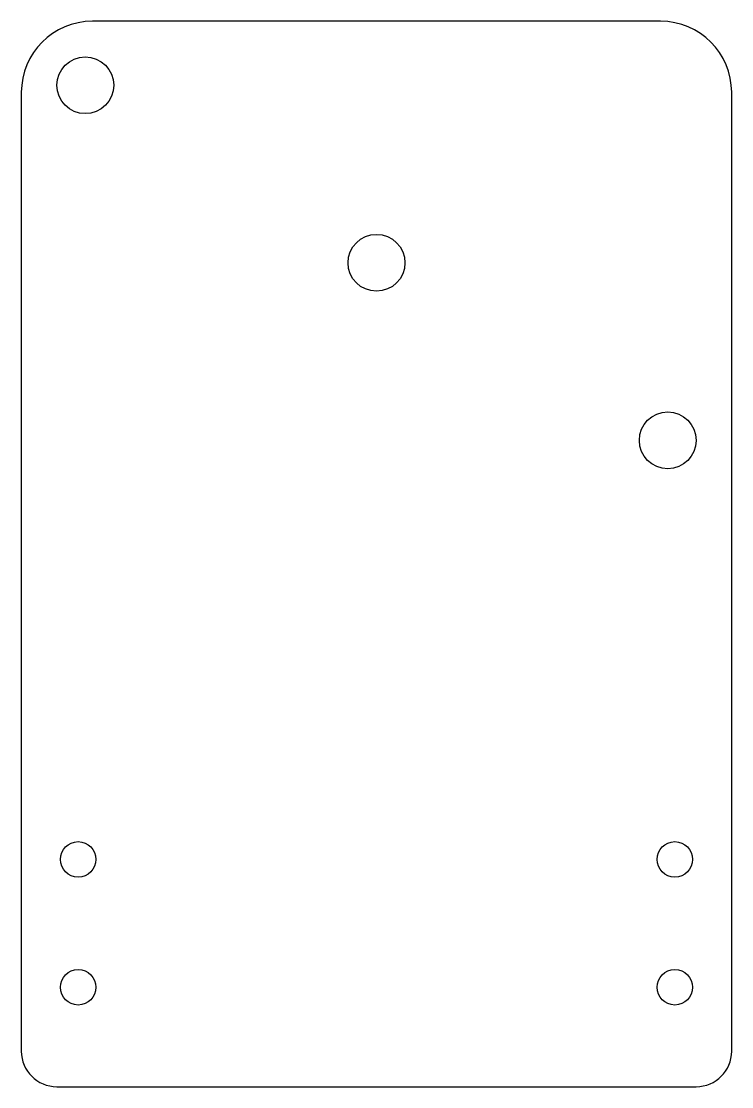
# Model space of a CAD drawing. Header units: inches. Extents: x 4.07 to 8, y 4.08 to 9.99.
import ezdxf

# ---------------------------------------------------------------- set-up
doc = ezdxf.new("R2010")
doc.units = ezdxf.units.IN
doc.header["$LTSCALE"] = 1.21
doc.header["$MEASUREMENT"] = 0
doc.layers.get('0').update_dxf_attribs({"linetype": 'CONTINUOUS'})

msp = doc.modelspace()

# ---------------------------------------------------------------- linework, layer by layer
at = {"color": 7, "linetype": 'CONTINUOUS'}
for p, q in [((7.6107, 9.9903), (4.4611, 9.9903)), ((4.0674, 9.5966), (4.0674, 4.2816)), ((8.0044, 4.2816), (8.0044, 9.5966)), ((4.2643, 4.0847), (7.8076, 4.0847))]:
    msp.add_line(p, q, dxfattribs=at)
for centre, radius in [((4.4218, 9.6359), 0.1575), ((6.0359, 8.6517), 0.1575), ((7.6501, 7.6674), 0.1575), ((4.3824, 5.3446), 0.0984), ((7.6895, 5.3446), 0.0984), ((4.3824, 4.6359), 0.0984), ((7.6895, 4.6359), 0.0984)]:
    msp.add_circle(centre, radius, dxfattribs=at)
for centre, radius, start, end in [((4.4611, 9.5966), 0.3937, 90, 180), ((7.6107, 9.5966), 0.3937, 0, 90), ((4.2643, 4.2816), 0.1969, 180, 270), ((7.8076, 4.2816), 0.1969, 270, 360)]:
    msp.add_arc(centre, radius, start, end, dxfattribs=at)

doc.saveas('drawing.dxf')
